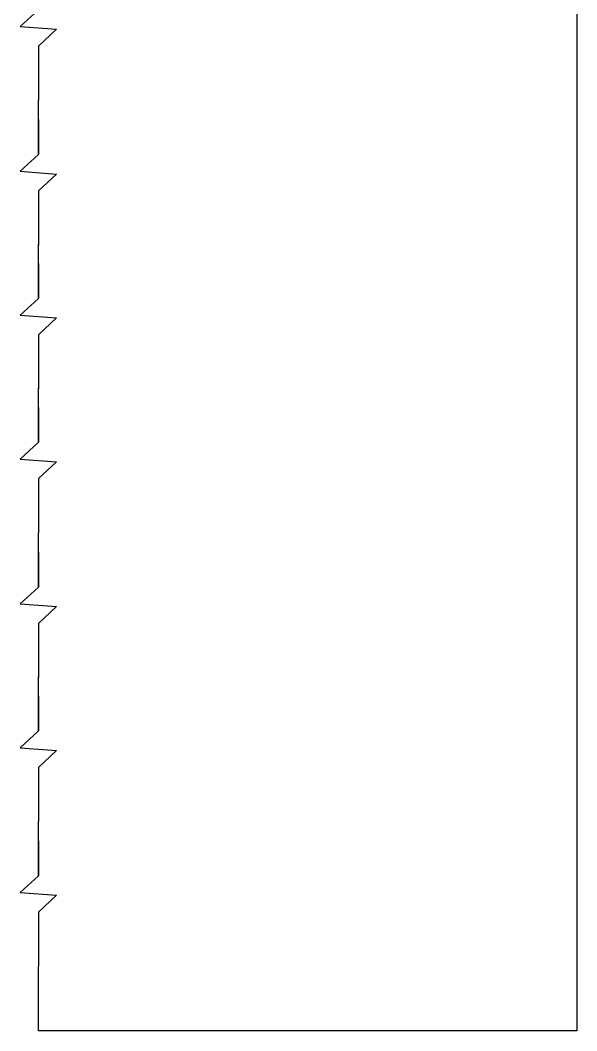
# Model space of a CAD drawing. Header units: millimetres. Extents: x 14017 to 18361, y 6223 to 10695.
# Drawn here: x 16384 to 17102, y 8002 to 9307 of the extents above; entities that cross this region are included whole.
import ezdxf

# ---------------------------------------------------------------- set-up
doc = ezdxf.new("R2010")
doc.units = ezdxf.units.MM
doc.header["$LTSCALE"] = 384.175
doc.layers.get('0').update_dxf_attribs({"linetype": 'CONTINUOUS'})

msp = doc.modelspace()

# ---------------------------------------------------------------- linework, layer by layer
for p, q in [((17102.08056, 10445.00949), (17102.08056, 8001.69523)), ((16407.32688, 9273.38574), (16407.32688, 9203.38574)), ((16407.32688, 9273.38574), (16407.32688, 9203.38574)), ((16407.32688, 9133.38574), (16407.32688, 9203.38574)), ((16407.32688, 9133.38574), (16407.32688, 9203.38574)), ((16407.32688, 9086.38574), (16407.32688, 9016.38574)), ((16407.32688, 9086.38574), (16407.32688, 9016.38574)), ((16407.32688, 8947.56368), (16407.32688, 9017.56368)), ((16407.32688, 8947.56368), (16407.32688, 9017.56368)), ((16407.32688, 8900.56368), (16407.32688, 8830.56368)), ((16407.32688, 8900.56368), (16407.32688, 8830.56368)), ((16407.32688, 8761.74163), (16407.32688, 8831.74163)), ((16407.32688, 8761.74163), (16407.32688, 8831.74163)), ((16407.32688, 8714.74163), (16407.32688, 8644.74163)), ((16407.32688, 8714.74163), (16407.32688, 8644.74163)), ((16407.32688, 8574.74163), (16407.32688, 8644.74163)), ((16407.32688, 8574.74163), (16407.32688, 8644.74163)), ((16407.32688, 8527.74163), (16407.32688, 8457.74163)), ((16407.32688, 8527.74163), (16407.32688, 8457.74163)), ((16407.32688, 8388.91957), (16407.32688, 8458.91957)), ((16407.32688, 8388.91957), (16407.32688, 8458.91957)), ((16407.32688, 8341.91957), (16407.32688, 8271.91957)), ((16407.32688, 8341.91957), (16407.32688, 8271.91957)), ((16407.32688, 8201.91957), (16407.32688, 8271.91957)), ((16407.32688, 8201.91957), (16407.32688, 8271.91957)), ((16407.32688, 8154.91957), (16407.32688, 8084.91957)), ((16407.32688, 8154.91957), (16407.32688, 8084.91957)), ((16407.32688, 8014.91957), (16407.32688, 8084.91957)), ((16407.32688, 8001.69523), (16407.32688, 8084.91957)), ((17102.08056, 8001.69523), (16407.32688, 8001.69523))]:
    msp.add_line(p, q)
for points in [[(16407.32688, 9365.37843), (16407.32688, 9320.38574), (16383.84028, 9298.60923), (16430.81347, 9295.16225), (16407.32688, 9273.38574), (16407.32688, 9204.56368)], [(16407.32688, 9365.37843), (16407.32688, 9320.38574), (16383.84028, 9298.60923), (16430.81347, 9295.16225), (16407.32688, 9273.38574), (16407.32688, 9204.56368)], [(16407.32688, 9178.37843), (16407.32688, 9133.38574), (16383.84028, 9111.60923), (16430.81347, 9108.16225), (16407.32688, 9086.38574), (16407.32688, 9017.56368)], [(16407.32688, 9178.37843), (16407.32688, 9133.38574), (16383.84028, 9111.60923), (16430.81347, 9108.16225), (16407.32688, 9086.38574), (16407.32688, 9017.56368)], [(16407.32688, 8992.55637), (16407.32688, 8947.56368), (16383.84028, 8925.78717), (16430.81347, 8922.34019), (16407.32688, 8900.56368), (16407.32688, 8831.74163)], [(16407.32688, 8992.55637), (16407.32688, 8947.56368), (16383.84028, 8925.78717), (16430.81347, 8922.34019), (16407.32688, 8900.56368), (16407.32688, 8831.74163)], [(16407.32688, 8806.73431), (16407.32688, 8761.74163), (16383.84028, 8739.96512), (16430.81347, 8736.51814), (16407.32688, 8714.74163), (16407.32688, 8645.91957)], [(16407.32688, 8806.73431), (16407.32688, 8761.74163), (16383.84028, 8739.96512), (16430.81347, 8736.51814), (16407.32688, 8714.74163), (16407.32688, 8645.91957)], [(16407.32688, 8619.73431), (16407.32688, 8574.74163), (16383.84028, 8552.96512), (16430.81347, 8549.51814), (16407.32688, 8527.74163), (16407.32688, 8458.91957)], [(16407.32688, 8619.73431), (16407.32688, 8574.74163), (16383.84028, 8552.96512), (16430.81347, 8549.51814), (16407.32688, 8527.74163), (16407.32688, 8458.91957)], [(16407.32688, 8433.91225), (16407.32688, 8388.91957), (16383.84028, 8367.14306), (16430.81347, 8363.69608), (16407.32688, 8341.91957), (16407.32688, 8273.09751)], [(16407.32688, 8433.91225), (16407.32688, 8388.91957), (16383.84028, 8367.14306), (16430.81347, 8363.69608), (16407.32688, 8341.91957), (16407.32688, 8273.09751)], [(16407.32688, 8246.91225), (16407.32688, 8201.91957), (16383.84028, 8180.14306), (16430.81347, 8176.69608), (16407.32688, 8154.91957), (16407.32688, 8086.09751)], [(16407.32688, 8246.91225), (16407.32688, 8201.91957), (16383.84028, 8180.14306), (16430.81347, 8176.69608), (16407.32688, 8154.91957), (16407.32688, 8086.09751)]]:
    msp.add_lwpolyline(points)

doc.saveas('drawing.dxf')
